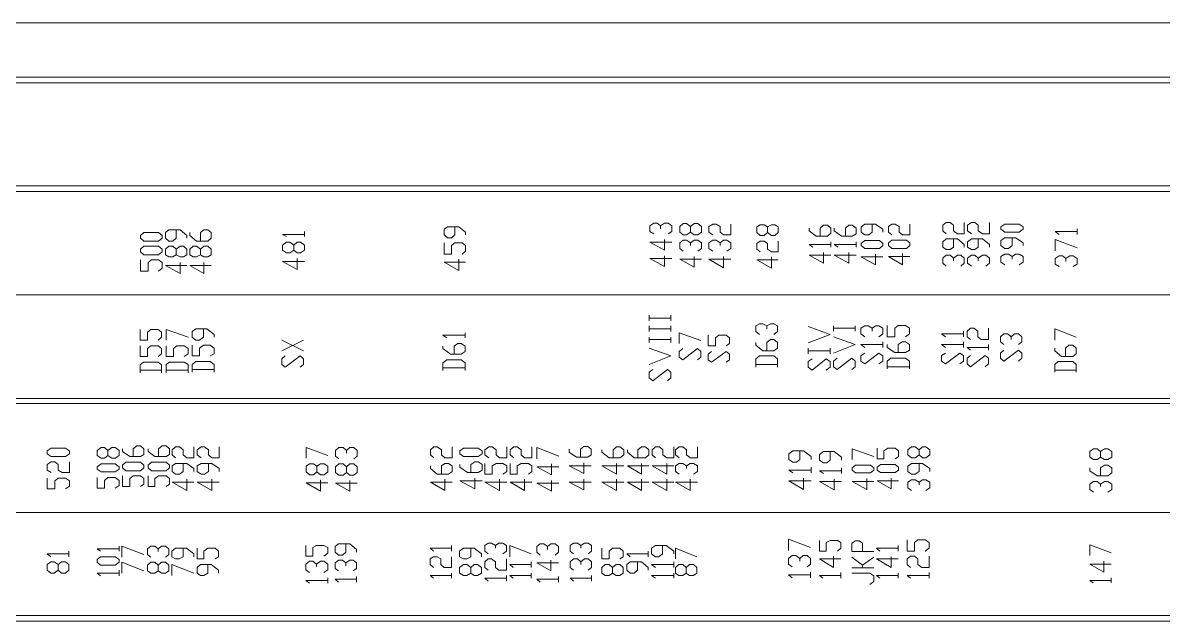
# Model space of a CAD drawing. Header units: millimetres. Extents: x 18 to 1853, y 466 to 763.
# Drawn here: x 582.1 to 687, y 708.2 to 763.2 of the extents above; entities that cross this region are included whole.
import ezdxf

# ---------------------------------------------------------------- set-up
doc = ezdxf.new("R2010")
doc.units = ezdxf.units.MM
doc.header["$MEASUREMENT"] = 0
doc.layers.add('1', color=7, linetype='Continuous')

msp = doc.modelspace()

# ---------------------------------------------------------------- linework, layer by layer
at = {"color": 255, "linetype": 'Continuous', "lineweight": 0}
msp.add_line((1852.6, 763.16), (18.35, 763.16), dxfattribs=at)
for points in [[(640.14, 743.77), (639.78, 743.98), (639.78, 744.5), (640.14, 744.76), (640.45, 744.76), (640.76, 744.5), (640.76, 744.24)], [(640.76, 744.5), (641.13, 744.76), (641.44, 744.76), (641.8, 744.5), (641.8, 743.98), (641.44, 743.77)], [(644.51, 743.93), (644.19, 743.67), (643.83, 743.67), (643.52, 743.93), (643.52, 744.45), (643.15, 744.71), (642.84, 744.71), (642.53, 744.45), (642.53, 743.93), (642.84, 743.67), (643.15, 743.67), (643.52, 743.93)], [(643.52, 744.45), (643.83, 744.71), (644.19, 744.71), (644.51, 744.45), (644.51, 743.93)], [(645.55, 743.67), (645.18, 743.93), (645.18, 744.45), (645.55, 744.66), (645.86, 744.66), (646.22, 744.45), (646.22, 743.93), (646.53, 743.67), (647.21, 743.67), (647.21, 744.66)], [(651.57, 743.88), (651.26, 743.62), (650.95, 743.62), (650.59, 743.88), (650.59, 744.4), (650.27, 744.6), (649.91, 744.6), (649.6, 744.4), (649.6, 743.88), (649.91, 743.62), (650.27, 743.62), (650.59, 743.88)], [(650.59, 744.4), (650.95, 744.6), (651.26, 744.6), (651.57, 744.4), (651.57, 743.88)], [(655.42, 743.56), (655.42, 744.29), (655.73, 744.55), (656.1, 744.55), (656.41, 744.29), (656.41, 743.82), (656.1, 743.56), (655.06, 743.56), (654.43, 744.03), (654.43, 744.29)], [(657.76, 743.56), (657.76, 744.29), (658.07, 744.55), (658.38, 744.55), (658.75, 744.29), (658.75, 743.77), (658.38, 743.56), (657.39, 743.56), (656.72, 744.03), (656.72, 744.29)], [(661.19, 743.93), (661.19, 744.19), (660.51, 744.66), (659.53, 744.66), (659.21, 744.4), (659.21, 743.93), (659.53, 743.67), (659.89, 743.67), (660.2, 743.93), (660.2, 744.66)], [(662.02, 743.67), (661.71, 743.93), (661.71, 744.45), (662.02, 744.66), (662.33, 744.66), (662.7, 744.45), (662.7, 743.93), (663.01, 743.67), (663.68, 743.67), (663.68, 744.66)], [(667.01, 743.77), (666.7, 744.03), (666.7, 744.55), (667.01, 744.81), (667.37, 744.81), (667.69, 744.55), (667.69, 744.03), (668.05, 743.77), (668.67, 743.77), (668.67, 744.81)], [(669.35, 743.77), (668.98, 744.03), (668.98, 744.55), (669.35, 744.81), (669.66, 744.81), (669.97, 744.55), (669.97, 744.03), (670.34, 743.77), (671.01, 743.77), (671.01, 744.81)], [(674.08, 744.19), (673.71, 743.93), (672.41, 743.93), (672.05, 744.19), (672.05, 744.4), (672.41, 744.66), (673.71, 744.66), (674.08, 744.4), (674.08, 744.19)], [(594.92, 743.36), (594.61, 743.1), (593.26, 743.1), (592.95, 743.36), (592.95, 743.62), (593.26, 743.88), (594.61, 743.88), (594.92, 743.62), (594.92, 743.36)], [(597.21, 743.36), (597.21, 743.62), (596.59, 744.14), (595.55, 744.14), (595.24, 743.88), (595.24, 743.36), (595.55, 743.1), (595.91, 743.1), (596.22, 743.36), (596.22, 744.14)], [(598.46, 743.1), (598.46, 743.88), (598.77, 744.14), (599.13, 744.14), (599.45, 743.88), (599.45, 743.36), (599.13, 743.1), (598.09, 743.1), (597.47, 743.62), (597.47, 743.88)], [(606.36, 743.51), (605.99, 743.72), (608.02, 743.72)], [(608.02, 743.51), (608.02, 743.98)], [(622.83, 743.67), (622.83, 743.93), (622.21, 744.4), (621.17, 744.4), (620.86, 744.19), (620.86, 743.67), (621.17, 743.41), (621.53, 743.41), (621.85, 743.67), (621.85, 744.4)], [(674.08, 742.68), (674.08, 742.94), (673.4, 743.41), (672.41, 743.41), (672.05, 743.15), (672.05, 742.68), (672.41, 742.42), (672.73, 742.42), (673.09, 742.68), (673.09, 743.41)], [(677.4, 743.72), (677.04, 743.98), (679.07, 743.98)], [(679.07, 743.72), (679.07, 744.24)], [(594.92, 742.11), (594.61, 741.85), (593.26, 741.85), (592.95, 742.11), (592.95, 742.37), (593.26, 742.63), (594.61, 742.63), (594.92, 742.37), (594.92, 742.11)], [(597.21, 741.85), (596.9, 741.64), (596.59, 741.64), (596.22, 741.85), (596.22, 742.37), (595.91, 742.63), (595.55, 742.63), (595.24, 742.37), (595.24, 741.85), (595.55, 741.64), (595.91, 741.64), (596.22, 741.85)], [(596.22, 742.37), (596.59, 742.63), (596.9, 742.63), (597.21, 742.37), (597.21, 741.85)], [(599.45, 741.85), (599.13, 741.64), (598.77, 741.64), (598.46, 741.85), (598.46, 742.37), (598.09, 742.63), (597.78, 742.63), (597.47, 742.37), (597.47, 741.85), (597.78, 741.64), (598.09, 741.64), (598.46, 741.85)], [(598.46, 742.37), (598.77, 742.63), (599.13, 742.63), (599.45, 742.37), (599.45, 741.85)], [(608.02, 742.27), (607.66, 742.01), (607.35, 742.01), (607.03, 742.27), (607.03, 742.73), (606.67, 742.99), (606.36, 742.99), (605.99, 742.73), (605.99, 742.27), (606.36, 742.01), (606.67, 742.01), (607.03, 742.27)], [(607.03, 742.73), (607.35, 742.99), (607.66, 742.99), (608.02, 742.73), (608.02, 742.27)], [(622.52, 741.9), (622.83, 742.16), (622.83, 742.68), (622.52, 742.94), (621.85, 742.94), (621.53, 742.68), (621.53, 741.9), (620.86, 741.9), (620.86, 742.94)], [(641.13, 743.25), (641.13, 742.27), (639.78, 742.99), (641.8, 742.99)], [(642.84, 742.16), (642.53, 742.42), (642.53, 742.94), (642.84, 743.2), (643.15, 743.2), (643.52, 742.94), (643.52, 742.68)], [(643.52, 742.94), (643.83, 743.2), (644.19, 743.2), (644.51, 742.94), (644.51, 742.42), (644.19, 742.16)], [(645.55, 742.16), (645.18, 742.42), (645.18, 742.94), (645.55, 743.2), (645.86, 743.2), (646.22, 742.94), (646.22, 742.68)], [(646.22, 742.94), (646.53, 743.2), (646.84, 743.2), (647.21, 742.94), (647.21, 742.42), (646.84, 742.16)], [(649.91, 742.11), (649.6, 742.37), (649.6, 742.89), (649.91, 743.1), (650.27, 743.1), (650.59, 742.89), (650.59, 742.37), (650.95, 742.11), (651.57, 742.11), (651.57, 743.1)], [(654.74, 742.53), (654.43, 742.79), (656.41, 742.79)], [(656.41, 742.53), (656.41, 743.04)], [(657.08, 742.53), (656.72, 742.79), (658.75, 742.79)], [(658.75, 742.53), (658.75, 743.04)], [(661.19, 742.68), (660.88, 742.42), (659.53, 742.42), (659.21, 742.68), (659.21, 742.89), (659.53, 743.15), (660.88, 743.15), (661.19, 742.89), (661.19, 742.68)], [(663.68, 742.68), (663.37, 742.42), (662.02, 742.42), (661.71, 742.68), (661.71, 742.94), (662.02, 743.2), (663.37, 743.2), (663.68, 742.94), (663.68, 742.68)], [(668.67, 742.53), (668.67, 742.79), (668.05, 743.3), (667.01, 743.3), (666.7, 743.04), (666.7, 742.53), (667.01, 742.32), (667.37, 742.32), (667.69, 742.53), (667.69, 743.3)], [(671.01, 742.53), (671.01, 742.79), (670.34, 743.3), (669.35, 743.3), (668.98, 743.04), (668.98, 742.53), (669.35, 742.32), (669.66, 742.32), (669.97, 742.53), (669.97, 743.3)], [(677.04, 742.21), (677.04, 743.25), (679.07, 742.47)], [(594.61, 740.34), (594.92, 740.6), (594.92, 741.12), (594.61, 741.38), (593.94, 741.38), (593.63, 741.12), (593.63, 740.34), (592.95, 740.34), (592.95, 741.38)], [(607.35, 741.49), (607.35, 740.5), (605.99, 741.23), (608.02, 741.23)], [(622.21, 741.43), (622.21, 740.39), (620.86, 741.17), (622.83, 741.17)], [(641.13, 741.75), (641.13, 740.76), (639.78, 741.49), (641.8, 741.49)], [(643.83, 741.69), (643.83, 740.71), (642.53, 741.43), (644.51, 741.43)], [(646.53, 741.69), (646.53, 740.65), (645.18, 741.43), (647.21, 741.43)], [(650.95, 741.64), (650.95, 740.6), (649.6, 741.38), (651.57, 741.38)], [(655.73, 742.06), (655.73, 741.07), (654.43, 741.8), (656.41, 741.8)], [(658.07, 742.06), (658.07, 741.07), (656.72, 741.8), (658.75, 741.8)], [(660.51, 741.9), (660.51, 740.91), (659.21, 741.64), (661.19, 741.64)], [(663.01, 741.95), (663.01, 740.91), (661.71, 741.69), (663.68, 741.69)], [(667.01, 740.81), (666.7, 741.07), (666.7, 741.54), (667.01, 741.8), (667.37, 741.8), (667.69, 741.54), (667.69, 741.28)], [(667.69, 741.54), (668.05, 741.8), (668.36, 741.8), (668.67, 741.54), (668.67, 741.07), (668.36, 740.81)], [(669.35, 740.81), (668.98, 741.07), (668.98, 741.54), (669.35, 741.8), (669.66, 741.8), (669.97, 741.54), (669.97, 741.28)], [(669.97, 741.54), (670.34, 741.8), (670.65, 741.8), (671.01, 741.54), (671.01, 741.07), (670.65, 740.81)], [(672.41, 740.91), (672.05, 741.17), (672.05, 741.69), (672.41, 741.9), (672.73, 741.9), (673.09, 741.69), (673.09, 741.43)], [(673.09, 741.69), (673.4, 741.9), (673.71, 741.9), (674.08, 741.69), (674.08, 741.17), (673.71, 740.91)], [(677.4, 740.76), (677.04, 740.97), (677.04, 741.49), (677.4, 741.75), (677.72, 741.75), (678.03, 741.49), (678.03, 741.23)], [(678.03, 741.49), (678.39, 741.75), (678.7, 741.75), (679.07, 741.49), (679.07, 740.97), (678.7, 740.76)], [(596.59, 741.12), (596.59, 740.13), (595.24, 740.86), (597.21, 740.86)], [(598.77, 741.12), (598.77, 740.13), (597.47, 740.86), (599.45, 740.86)], [(65.33, 738.16), (1837.58, 738.16), (65.33, 738.16)], [(639.72, 735.77), (639.72, 736.29)], [(641.7, 735.77), (641.7, 736.29)], [(594.56, 734), (594.87, 734.26), (594.87, 734.73), (594.56, 734.99), (593.89, 734.99), (593.57, 734.73), (593.57, 734), (592.9, 734), (592.9, 734.99)], [(595.29, 734), (595.29, 734.99), (597.32, 734.26)], [(599.71, 734.26), (599.71, 734.52), (599.03, 735.04), (598.04, 735.04), (597.68, 734.78), (597.68, 734.26), (598.04, 734), (598.35, 734), (598.72, 734.26), (598.72, 735.04)], [(639.72, 736.03), (641.7, 736.03)], [(639.72, 734.78), (639.72, 735.3)], [(639.72, 735.04), (641.7, 735.04)], [(641.7, 734.78), (641.7, 735.3)], [(649.86, 734.52), (649.5, 734.78), (649.5, 735.3), (649.86, 735.51), (650.17, 735.51), (650.53, 735.3), (650.53, 735.04)], [(650.53, 735.3), (650.85, 735.51), (651.16, 735.51), (651.52, 735.3), (651.52, 734.78), (651.16, 734.52)], [(654.33, 733.74), (656.36, 734.52), (654.33, 735.25)], [(656.67, 734.83), (656.67, 735.3)], [(656.67, 735.09), (658.64, 735.09)], [(658.64, 734.83), (658.64, 735.3)], [(659.53, 734.31), (659.16, 734.57), (659.16, 735.09), (659.53, 735.3), (659.84, 735.3), (660.2, 735.09), (660.2, 734.83)], [(660.2, 735.09), (660.51, 735.3), (660.83, 735.3), (661.19, 735.09), (661.19, 734.57), (660.83, 734.31)], [(663.27, 734.31), (663.63, 734.57), (663.63, 735.09), (663.27, 735.35), (662.59, 735.35), (662.28, 735.09), (662.28, 734.31), (661.6, 734.31), (661.6, 735.35)], [(669.24, 734.05), (668.93, 734.31), (668.93, 734.83), (669.24, 735.09), (669.56, 735.09), (669.92, 734.83), (669.92, 734.31), (670.23, 734.05), (670.91, 734.05), (670.91, 735.09)], [(676.99, 734), (676.99, 735.04), (678.96, 734.26)], [(607.92, 733.01), (605.94, 734)], [(605.94, 733.01), (607.92, 734)], [(621.12, 734.21), (620.75, 734.47), (622.78, 734.47)], [(622.78, 734.21), (622.78, 734.68)], [(639.72, 733.79), (639.72, 734.26)], [(639.72, 734.05), (641.7, 734.05)], [(641.7, 733.79), (641.7, 734.26)], [(642.48, 733.69), (642.48, 734.68), (644.45, 733.95)], [(646.79, 733.48), (647.1, 733.69), (647.1, 734.21), (646.79, 734.47), (646.12, 734.47), (645.81, 734.21), (645.81, 733.48), (645.13, 733.48), (645.13, 734.47)], [(650.53, 733.01), (650.53, 733.79), (650.85, 734.05), (651.16, 734.05), (651.52, 733.79), (651.52, 733.27), (651.16, 733.01), (650.17, 733.01), (649.5, 733.53), (649.5, 733.79)], [(656.67, 732.81), (658.64, 733.59), (656.67, 734.31)], [(666.96, 734.31), (666.59, 734.57), (668.62, 734.57)], [(668.62, 734.31), (668.62, 734.83)], [(672.31, 733.59), (672, 733.85), (672, 734.31), (672.31, 734.57), (672.67, 734.57), (672.99, 734.31), (672.99, 734.05)], [(672.99, 734.31), (673.3, 734.57), (673.66, 734.57), (673.97, 734.31), (673.97, 733.85), (673.66, 733.59)], [(594.56, 732.49), (594.87, 732.75), (594.87, 733.22), (594.56, 733.48), (593.89, 733.48), (593.57, 733.22), (593.57, 732.49), (592.9, 732.49), (592.9, 733.48)], [(596.95, 732.49), (597.32, 732.75), (597.32, 733.22), (596.95, 733.48), (596.28, 733.48), (595.96, 733.22), (595.96, 732.49), (595.29, 732.49), (595.29, 733.48)], [(599.34, 732.55), (599.71, 732.75), (599.71, 733.27), (599.34, 733.53), (598.72, 733.53), (598.35, 733.27), (598.35, 732.55), (597.68, 732.55), (597.68, 733.53)], [(621.79, 732.7), (621.79, 733.43), (622.11, 733.69), (622.42, 733.69), (622.78, 733.43), (622.78, 732.96), (622.42, 732.7), (621.43, 732.7), (620.75, 733.22), (620.75, 733.43)], [(639.72, 731.77), (641.7, 732.55), (639.72, 733.27)], [(644.14, 732.18), (644.45, 732.44), (644.45, 732.96), (644.14, 733.22), (642.79, 732.18), (642.48, 732.44), (642.48, 732.96), (642.79, 733.22)], [(646.79, 731.97), (647.1, 732.18), (647.1, 732.7), (646.79, 732.96), (645.44, 731.97), (645.13, 732.18), (645.13, 732.7), (645.44, 732.96)], [(654.33, 732.75), (654.33, 733.27)], [(654.33, 733.01), (656.36, 733.01)], [(656.36, 732.75), (656.36, 733.27)], [(659.53, 733.33), (659.16, 733.59), (661.19, 733.59)], [(661.19, 733.33), (661.19, 733.85)], [(662.59, 732.86), (662.59, 733.59), (662.96, 733.85), (663.27, 733.85), (663.63, 733.59), (663.63, 733.07), (663.27, 732.86), (662.28, 732.86), (661.6, 733.33), (661.6, 733.59)], [(666.96, 733.33), (666.59, 733.59), (668.62, 733.59)], [(668.62, 733.33), (668.62, 733.85)], [(669.24, 733.07), (668.93, 733.33), (670.91, 733.33)], [(670.91, 733.07), (670.91, 733.59)], [(673.66, 732.08), (673.97, 732.34), (673.97, 732.81), (673.66, 733.07), (672.31, 732.08), (672, 732.34), (672, 732.81), (672.31, 733.07)], [(677.98, 732.49), (677.98, 733.27), (678.29, 733.53), (678.65, 733.53), (678.96, 733.27), (678.96, 732.75), (678.65, 732.49), (677.61, 732.49), (676.99, 733.01), (676.99, 733.27)], [(594.87, 730.99), (594.87, 731.72), (594.56, 731.97), (593.21, 731.97), (592.9, 731.72), (592.9, 730.99)], [(597.32, 730.99), (597.32, 731.77), (596.95, 731.97), (595.6, 731.97), (595.29, 731.77), (595.29, 730.99)], [(599.71, 731.04), (599.71, 731.77), (599.34, 732.03), (598.04, 732.03), (597.68, 731.77), (597.68, 731.04)], [(607.61, 731.51), (607.92, 731.77), (607.92, 732.29), (607.61, 732.55), (606.25, 731.51), (605.94, 731.77), (605.94, 732.29), (606.25, 732.55)], [(622.78, 731.2), (622.78, 731.92), (622.42, 732.18), (621.12, 732.18), (620.75, 731.92), (620.75, 731.2)], [(651.52, 731.51), (651.52, 732.29), (651.16, 732.55), (649.86, 732.55), (649.5, 732.29), (649.5, 731.51)], [(655.99, 731.25), (656.36, 731.51), (656.36, 732.03), (655.99, 732.29), (654.69, 731.25), (654.33, 731.51), (654.33, 732.03), (654.69, 732.29)], [(658.33, 731.3), (658.64, 731.56), (658.64, 732.08), (658.33, 732.34), (656.98, 731.3), (656.67, 731.56), (656.67, 732.08), (656.98, 732.34)], [(660.83, 731.82), (661.19, 732.08), (661.19, 732.55), (660.83, 732.81), (659.53, 731.82), (659.16, 732.08), (659.16, 732.55), (659.53, 732.81)], [(663.63, 731.35), (663.63, 732.08), (663.27, 732.34), (661.92, 732.34), (661.6, 732.08), (661.6, 731.35)], [(668.26, 731.82), (668.62, 732.08), (668.62, 732.6), (668.26, 732.81), (666.96, 731.82), (666.59, 732.08), (666.59, 732.6), (666.96, 732.81)], [(670.6, 731.56), (670.91, 731.82), (670.91, 732.34), (670.6, 732.6), (669.24, 731.56), (668.93, 731.82), (668.93, 732.34), (669.24, 732.6)], [(678.96, 731.04), (678.96, 731.77), (678.65, 732.03), (677.3, 732.03), (676.99, 731.77), (676.99, 731.04)], [(592.9, 731.25), (594.87, 731.25)], [(595.29, 731.25), (597.32, 731.25)], [(597.68, 731.3), (599.71, 731.3)], [(620.75, 731.46), (622.78, 731.46)], [(641.39, 730.26), (641.7, 730.52), (641.7, 731.04), (641.39, 731.3), (640.04, 730.26), (639.72, 730.52), (639.72, 731.04), (640.04, 731.3)], [(649.5, 731.77), (651.52, 731.77)], [(661.6, 731.56), (663.63, 731.56)], [(676.99, 731.25), (678.96, 731.25)], [(586.4, 723.56), (586.04, 723.3), (584.74, 723.3), (584.37, 723.56), (584.37, 723.82), (584.74, 724.08), (586.04, 724.08), (586.4, 723.82), (586.4, 723.56)], [(590.97, 723.4), (590.61, 723.14), (590.3, 723.14), (589.94, 723.4), (589.94, 723.87), (589.62, 724.13), (589.31, 724.13), (588.95, 723.87), (588.95, 723.4), (589.31, 723.14), (589.62, 723.14), (589.94, 723.4)], [(589.94, 723.87), (590.3, 724.13), (590.61, 724.13), (590.97, 723.87), (590.97, 723.4)], [(592.27, 723.3), (592.27, 724.02), (592.59, 724.28), (592.95, 724.28), (593.26, 724.02), (593.26, 723.5), (592.95, 723.3), (591.96, 723.3), (591.29, 723.76), (591.29, 724.02)], [(594.61, 723.3), (594.61, 724.02), (594.92, 724.28), (595.29, 724.28), (595.6, 724.02), (595.6, 723.5), (595.29, 723.3), (594.25, 723.3), (593.63, 723.76), (593.63, 724.02)], [(596.17, 723.19), (595.86, 723.45), (595.86, 723.92), (596.17, 724.18), (596.54, 724.18), (596.85, 723.92), (596.85, 723.45), (597.21, 723.19), (597.83, 723.19), (597.83, 724.18)], [(598.51, 723.19), (598.15, 723.45), (598.15, 723.92), (598.51, 724.18), (598.82, 724.18), (599.19, 723.92), (599.19, 723.45), (599.5, 723.19), (600.17, 723.19), (600.17, 724.18)], [(608.18, 723.14), (608.18, 724.13), (610.15, 723.4)], [(611.19, 723.09), (610.88, 723.35), (610.88, 723.87), (611.19, 724.13), (611.56, 724.13), (611.87, 723.87), (611.87, 723.61)], [(611.87, 723.87), (612.18, 724.13), (612.54, 724.13), (612.85, 723.87), (612.85, 723.35), (612.54, 723.09)], [(619.92, 723.19), (619.61, 723.45), (619.61, 723.92), (619.92, 724.18), (620.23, 724.18), (620.6, 723.92), (620.6, 723.45), (620.91, 723.19), (621.59, 723.19), (621.59, 724.18)], [(624.34, 723.56), (623.98, 723.3), (622.63, 723.3), (622.31, 723.56), (622.31, 723.82), (622.63, 724.08), (623.98, 724.08), (624.34, 723.82), (624.34, 723.56)], [(624.96, 723.19), (624.6, 723.45), (624.6, 723.92), (624.96, 724.18), (625.28, 724.18), (625.64, 723.92), (625.64, 723.45), (625.95, 723.19), (626.63, 723.19), (626.63, 724.18)], [(627.25, 723.19), (626.94, 723.45), (626.94, 723.92), (627.25, 724.18), (627.56, 724.18), (627.93, 723.92), (627.93, 723.45), (628.24, 723.19), (628.91, 723.19), (628.91, 724.18)], [(629.38, 723.09), (629.38, 724.13), (631.41, 723.35)], [(633.38, 723.24), (633.38, 723.97), (633.7, 724.23), (634.06, 724.23), (634.37, 723.97), (634.37, 723.45), (634.06, 723.24), (633.02, 723.24), (632.34, 723.71), (632.34, 723.97)], [(636.4, 723.19), (636.4, 723.92), (636.71, 724.18), (637.02, 724.18), (637.39, 723.92), (637.39, 723.45), (637.02, 723.19), (636.03, 723.19), (635.36, 723.71), (635.36, 723.92)], [(638.68, 723.19), (638.68, 723.92), (639, 724.18), (639.36, 724.18), (639.67, 723.92), (639.67, 723.45), (639.36, 723.19), (638.32, 723.19), (637.7, 723.71), (637.7, 723.92)], [(640.3, 723.19), (639.98, 723.45), (639.98, 723.92), (640.3, 724.18), (640.66, 724.18), (640.97, 723.92), (640.97, 723.45), (641.34, 723.19), (641.96, 723.19), (641.96, 724.18)], [(642.48, 723.19), (642.12, 723.45), (642.12, 723.92), (642.48, 724.18), (642.79, 724.18), (643.15, 723.92), (643.15, 723.45), (643.47, 723.19), (644.14, 723.19), (644.14, 724.18)], [(654.59, 723.04), (654.59, 723.3), (653.91, 723.82), (652.93, 723.82), (652.56, 723.56), (652.56, 723.04), (652.93, 722.78), (653.24, 722.78), (653.55, 723.04), (653.55, 723.82)], [(657.39, 722.98), (657.39, 723.24), (656.72, 723.76), (655.73, 723.76), (655.37, 723.5), (655.37, 722.98), (655.73, 722.72), (656.04, 722.72), (656.36, 722.98), (656.36, 723.76)], [(658.38, 723.04), (658.38, 724.02), (660.36, 723.3)], [(662.33, 723.09), (662.64, 723.3), (662.64, 723.82), (662.33, 724.08), (661.66, 724.08), (661.29, 723.82), (661.29, 723.09), (660.67, 723.09), (660.67, 724.08)], [(665.5, 723.45), (665.14, 723.19), (664.83, 723.19), (664.52, 723.45), (664.52, 723.92), (664.15, 724.18), (663.84, 724.18), (663.48, 723.92), (663.48, 723.45), (663.84, 723.19), (664.15, 723.19), (664.52, 723.45)], [(664.52, 723.92), (664.83, 724.18), (665.14, 724.18), (665.5, 723.92), (665.5, 723.45)], [(682.24, 723.24), (681.87, 723.04), (681.56, 723.04), (681.2, 723.24), (681.2, 723.76), (680.89, 724.02), (680.57, 724.02), (680.21, 723.76), (680.21, 723.24), (680.57, 723.04), (680.89, 723.04), (681.2, 723.24)], [(681.2, 723.76), (681.56, 724.02), (681.87, 724.02), (682.24, 723.76), (682.24, 723.24)], [(584.74, 721.84), (584.37, 722.05), (584.37, 722.57), (584.74, 722.83), (585.05, 722.83), (585.36, 722.57), (585.36, 722.05), (585.73, 721.84), (586.4, 721.84), (586.4, 722.83)], [(590.97, 722.15), (590.61, 721.89), (589.31, 721.89), (588.95, 722.15), (588.95, 722.36), (589.31, 722.62), (590.61, 722.62), (590.97, 722.36), (590.97, 722.15)], [(593.26, 722.26), (592.95, 722), (591.6, 722), (591.29, 722.26), (591.29, 722.52), (591.6, 722.78), (592.95, 722.78), (593.26, 722.52), (593.26, 722.26)], [(595.6, 722.26), (595.29, 722), (593.94, 722), (593.63, 722.26), (593.63, 722.52), (593.94, 722.78), (595.29, 722.78), (595.6, 722.52), (595.6, 722.26)], [(597.83, 721.94), (597.83, 722.2), (597.21, 722.67), (596.17, 722.67), (595.86, 722.46), (595.86, 721.94), (596.17, 721.68), (596.54, 721.68), (596.85, 721.94), (596.85, 722.67)], [(600.17, 721.94), (600.17, 722.2), (599.5, 722.67), (598.51, 722.67), (598.15, 722.46), (598.15, 721.94), (598.51, 721.68), (598.82, 721.68), (599.19, 721.94), (599.19, 722.67)], [(610.15, 721.89), (609.84, 721.63), (609.48, 721.63), (609.16, 721.89), (609.16, 722.41), (608.85, 722.62), (608.49, 722.62), (608.18, 722.41), (608.18, 721.89), (608.49, 721.63), (608.85, 721.63), (609.16, 721.89)], [(609.16, 722.41), (609.48, 722.62), (609.84, 722.62), (610.15, 722.41), (610.15, 721.89)], [(612.85, 721.84), (612.54, 721.58), (612.18, 721.58), (611.87, 721.84), (611.87, 722.36), (611.56, 722.62), (611.19, 722.62), (610.88, 722.36), (610.88, 721.84), (611.19, 721.58), (611.56, 721.58), (611.87, 721.84)], [(611.87, 722.36), (612.18, 722.62), (612.54, 722.62), (612.85, 722.36), (612.85, 721.84)], [(620.6, 721.68), (620.6, 722.46), (620.91, 722.67), (621.27, 722.67), (621.59, 722.46), (621.59, 721.94), (621.27, 721.68), (620.23, 721.68), (619.61, 722.2), (619.61, 722.46)], [(623.3, 721.84), (623.3, 722.57), (623.67, 722.83), (623.98, 722.83), (624.34, 722.57), (624.34, 722.05), (623.98, 721.84), (622.99, 721.84), (622.31, 722.31), (622.31, 722.57)], [(626.26, 721.68), (626.63, 721.94), (626.63, 722.46), (626.26, 722.67), (625.64, 722.67), (625.28, 722.46), (625.28, 721.68), (624.6, 721.68), (624.6, 722.67)], [(628.6, 721.68), (628.91, 721.94), (628.91, 722.46), (628.6, 722.67), (627.93, 722.67), (627.56, 722.46), (627.56, 721.68), (626.94, 721.68), (626.94, 722.67)], [(630.73, 722.62), (630.73, 721.63), (629.38, 722.36), (631.41, 722.36)], [(633.7, 722.72), (633.7, 721.74), (632.34, 722.46), (634.37, 722.46)], [(636.71, 722.67), (636.71, 721.68), (635.36, 722.46), (637.39, 722.46)], [(639, 722.67), (639, 721.68), (637.7, 722.46), (639.67, 722.46)], [(641.34, 722.67), (641.34, 721.68), (639.98, 722.46), (641.96, 722.46)], [(642.48, 721.68), (642.12, 721.94), (642.12, 722.46), (642.48, 722.67), (642.79, 722.67), (643.15, 722.46), (643.15, 722.2)], [(643.15, 722.46), (643.47, 722.67), (643.78, 722.67), (644.14, 722.46), (644.14, 721.94), (643.78, 721.68)], [(660.36, 722.05), (660.05, 721.79), (658.69, 721.79), (658.38, 722.05), (658.38, 722.26), (658.69, 722.52), (660.05, 722.52), (660.36, 722.26), (660.36, 722.05)], [(662.64, 722.05), (662.33, 721.84), (660.98, 721.84), (660.67, 722.05), (660.67, 722.31), (660.98, 722.57), (662.33, 722.57), (662.64, 722.31), (662.64, 722.05)], [(665.5, 721.94), (665.5, 722.2), (664.83, 722.67), (663.84, 722.67), (663.48, 722.41), (663.48, 721.94), (663.84, 721.68), (664.15, 721.68), (664.52, 721.94), (664.52, 722.67)], [(681.2, 721.53), (681.2, 722.26), (681.56, 722.52), (681.87, 722.52), (682.24, 722.26), (682.24, 721.79), (681.87, 721.53), (680.89, 721.53), (680.21, 722), (680.21, 722.26)], [(590.61, 720.39), (590.97, 720.64), (590.97, 721.11), (590.61, 721.37), (589.94, 721.37), (589.62, 721.11), (589.62, 720.39), (588.95, 720.39), (588.95, 721.37)], [(592.95, 720.54), (593.26, 720.75), (593.26, 721.27), (592.95, 721.53), (592.27, 721.53), (591.96, 721.27), (591.96, 720.54), (591.29, 720.54), (591.29, 721.53)], [(595.29, 720.54), (595.6, 720.75), (595.6, 721.27), (595.29, 721.53), (594.61, 721.53), (594.25, 721.27), (594.25, 720.54), (593.63, 720.54), (593.63, 721.53)], [(652.93, 721.79), (652.56, 722.05), (654.59, 722.05)], [(654.59, 721.79), (654.59, 722.31)], [(655.73, 721.74), (655.37, 722), (657.39, 722)], [(657.39, 721.74), (657.39, 722.26)], [(586.04, 720.33), (586.4, 720.59), (586.4, 721.06), (586.04, 721.32), (585.36, 721.32), (585.05, 721.06), (585.05, 720.33), (584.37, 720.33), (584.37, 721.32)], [(597.21, 721.22), (597.21, 720.18), (595.86, 720.96), (597.83, 720.96)], [(599.5, 721.22), (599.5, 720.18), (598.15, 720.96), (600.17, 720.96)], [(609.48, 721.16), (609.48, 720.13), (608.18, 720.9), (610.15, 720.9)], [(612.18, 721.11), (612.18, 720.13), (610.88, 720.85), (612.85, 720.85)], [(620.91, 721.22), (620.91, 720.18), (619.61, 720.96), (621.59, 720.96)], [(623.67, 721.32), (623.67, 720.33), (622.31, 721.06), (624.34, 721.06)], [(625.95, 721.22), (625.95, 720.18), (624.6, 720.96), (626.63, 720.96)], [(628.24, 721.22), (628.24, 720.18), (626.94, 720.96), (628.91, 720.96)], [(630.73, 721.11), (630.73, 720.13), (629.38, 720.85), (631.41, 720.85)], [(633.7, 721.22), (633.7, 720.23), (632.34, 720.96), (634.37, 720.96)], [(636.71, 721.22), (636.71, 720.18), (635.36, 720.96), (637.39, 720.96)], [(639, 721.22), (639, 720.18), (637.7, 720.96), (639.67, 720.96)], [(641.34, 721.22), (641.34, 720.18), (639.98, 720.96), (641.96, 720.96)], [(643.47, 721.22), (643.47, 720.18), (642.12, 720.96), (644.14, 720.96)], [(653.91, 721.32), (653.91, 720.28), (652.56, 721.06), (654.59, 721.06)], [(656.72, 721.22), (656.72, 720.23), (655.37, 721.01), (657.39, 721.01)], [(659.73, 721.27), (659.73, 720.28), (658.38, 721.01), (660.36, 721.01)], [(661.97, 721.32), (661.97, 720.33), (660.67, 721.06), (662.64, 721.06)], [(663.84, 720.18), (663.48, 720.44), (663.48, 720.96), (663.84, 721.16), (664.15, 721.16), (664.52, 720.96), (664.52, 720.7)], [(664.52, 720.96), (664.83, 721.16), (665.14, 721.16), (665.5, 720.96), (665.5, 720.44), (665.14, 720.18)], [(680.57, 720.02), (680.21, 720.28), (680.21, 720.75), (680.57, 721.01), (680.89, 721.01), (681.2, 720.75), (681.2, 720.54)], [(681.2, 720.75), (681.56, 721.01), (681.87, 721.01), (682.24, 720.75), (682.24, 720.28), (681.87, 720.02)], [(65.33, 718.15), (1837.58, 718.15), (65.33, 718.15)], [(590.97, 714.62), (590.97, 715.08)], [(591.23, 714.04), (591.23, 715.08), (593.26, 714.3)], [(593.89, 714.04), (593.57, 714.3), (593.57, 714.82), (593.89, 715.08), (594.25, 715.08), (594.56, 714.82), (594.56, 714.56)], [(594.56, 714.82), (594.87, 715.08), (595.24, 715.08), (595.55, 714.82), (595.55, 714.3), (595.24, 714.04)], [(609.79, 714.15), (610.15, 714.41), (610.15, 714.93), (609.79, 715.14), (609.11, 715.14), (608.8, 714.93), (608.8, 714.15), (608.13, 714.15), (608.13, 715.14)], [(612.8, 714.51), (612.8, 714.77), (612.18, 715.29), (611.14, 715.29), (610.83, 715.03), (610.83, 714.51), (611.14, 714.25), (611.5, 714.25), (611.82, 714.51), (611.82, 715.29)], [(621.53, 714.62), (621.53, 715.14)], [(624.91, 714.36), (624.6, 714.62), (624.6, 715.14), (624.91, 715.34), (625.22, 715.34), (625.59, 715.14), (625.59, 714.88)], [(625.59, 715.14), (625.9, 715.34), (626.26, 715.34), (626.58, 715.14), (626.58, 714.62), (626.26, 714.36)], [(626.89, 714.1), (626.89, 715.14), (628.86, 714.36)], [(629.69, 714.25), (629.38, 714.51), (629.38, 715.03), (629.69, 715.29), (630.01, 715.29), (630.37, 715.03), (630.37, 714.77)], [(630.37, 715.03), (630.68, 715.29), (631.05, 715.29), (631.36, 715.03), (631.36, 714.51), (631.05, 714.25)], [(632.76, 714.36), (632.45, 714.62), (632.45, 715.14), (632.76, 715.34), (633.12, 715.34), (633.44, 715.14), (633.44, 714.88)], [(633.44, 715.14), (633.75, 715.34), (634.11, 715.34), (634.42, 715.14), (634.42, 714.62), (634.11, 714.36)], [(641.96, 714.36), (641.96, 714.62), (641.28, 715.14), (640.3, 715.14), (639.93, 714.88), (639.93, 714.36), (640.3, 714.1), (640.61, 714.1), (640.92, 714.36), (640.92, 715.14)], [(652.51, 714.67), (652.51, 715.71), (654.54, 714.93)], [(657.03, 714.62), (657.34, 714.88), (657.34, 715.4), (657.03, 715.6), (656.36, 715.6), (655.99, 715.4), (655.99, 714.62), (655.37, 714.62), (655.37, 715.6)], [(660.36, 714.56), (658.33, 714.56), (658.33, 715.34), (658.69, 715.55), (659.01, 715.55), (659.32, 715.34), (659.32, 714.56)], [(662.59, 714.62), (662.59, 715.14)], [(665.09, 714.62), (665.45, 714.88), (665.45, 715.4), (665.09, 715.66), (664.41, 715.66), (664.1, 715.4), (664.1, 714.62), (663.42, 714.62), (663.42, 715.66)], [(680.21, 714.2), (680.21, 715.19), (682.19, 714.46)], [(584.69, 714.1), (584.37, 714.36), (586.35, 714.36)], [(586.35, 714.1), (586.35, 714.62)], [(589.26, 714.62), (588.95, 714.82), (590.97, 714.82)], [(590.97, 713.58), (590.61, 713.32), (589.26, 713.32), (588.95, 713.58), (588.95, 713.84), (589.26, 714.1), (590.61, 714.1), (590.97, 713.84), (590.97, 713.58)], [(597.83, 714.1), (597.83, 714.36), (597.16, 714.88), (596.17, 714.88), (595.81, 714.62), (595.81, 714.1), (596.17, 713.89), (596.48, 713.89), (596.85, 714.1), (596.85, 714.88)], [(599.81, 713.89), (600.12, 714.1), (600.12, 714.62), (599.81, 714.88), (599.13, 714.88), (598.77, 714.62), (598.77, 713.89), (598.15, 713.89), (598.15, 714.88)], [(619.87, 714.62), (619.56, 714.88), (621.53, 714.88)], [(619.87, 713.11), (619.56, 713.37), (619.56, 713.89), (619.87, 714.1), (620.23, 714.1), (620.55, 713.89), (620.55, 713.37), (620.86, 713.11), (621.53, 713.11), (621.53, 714.1)], [(624.29, 714.1), (624.29, 714.36), (623.61, 714.88), (622.63, 714.88), (622.26, 714.62), (622.26, 714.1), (622.63, 713.89), (622.94, 713.89), (623.3, 714.1), (623.3, 714.88)], [(637.02, 713.89), (637.33, 714.1), (637.33, 714.62), (637.02, 714.88), (636.35, 714.88), (636.03, 714.62), (636.03, 713.89), (635.36, 713.89), (635.36, 714.88)], [(637.96, 714.1), (637.65, 714.36), (639.62, 714.36)], [(639.62, 714.1), (639.62, 714.62)], [(642.12, 713.89), (642.12, 714.88), (644.09, 714.1)], [(652.87, 713.16), (652.51, 713.42), (652.51, 713.94), (652.87, 714.2), (653.19, 714.2), (653.55, 713.94), (653.55, 713.68)], [(653.55, 713.94), (653.86, 714.2), (654.22, 714.2), (654.54, 713.94), (654.54, 713.42), (654.22, 713.16)], [(656.67, 714.15), (656.67, 713.11), (655.37, 713.89), (657.34, 713.89)], [(658.33, 714.04), (659.32, 713.32), (659.32, 713.06)], [(659.32, 713.32), (660.36, 714.04)], [(660.93, 714.62), (660.62, 714.88), (662.59, 714.88)], [(661.97, 714.1), (661.97, 713.11), (660.62, 713.89), (662.59, 713.89)], [(663.74, 713.11), (663.42, 713.37), (663.42, 713.89), (663.74, 714.15), (664.1, 714.15), (664.41, 713.89), (664.41, 713.37), (664.77, 713.11), (665.45, 713.11), (665.45, 714.15)], [(586.35, 712.85), (586.04, 712.59), (585.67, 712.59), (585.36, 712.85), (585.36, 713.37), (585, 713.63), (584.69, 713.63), (584.37, 713.37), (584.37, 712.85), (584.69, 712.59), (585, 712.59), (585.36, 712.85)], [(585.36, 713.37), (585.67, 713.63), (586.04, 713.63), (586.35, 713.37), (586.35, 712.85)], [(591.23, 712.59), (591.23, 713.58), (593.26, 712.8)], [(595.55, 712.8), (595.24, 712.59), (594.87, 712.59), (594.56, 712.8), (594.56, 713.32), (594.25, 713.58), (593.89, 713.58), (593.57, 713.32), (593.57, 712.8), (593.89, 712.59), (594.25, 712.59), (594.56, 712.8)], [(594.56, 713.32), (594.87, 713.58), (595.24, 713.58), (595.55, 713.32), (595.55, 712.8)], [(595.81, 712.38), (595.81, 713.37), (597.83, 712.59)], [(600.12, 712.59), (600.12, 712.85), (599.45, 713.37), (598.46, 713.37), (598.15, 713.11), (598.15, 712.59), (598.46, 712.38), (598.77, 712.38), (599.13, 712.59), (599.13, 713.37)], [(608.49, 712.64), (608.13, 712.9), (608.13, 713.42), (608.49, 713.68), (608.8, 713.68), (609.11, 713.42), (609.11, 713.16)], [(609.11, 713.42), (609.48, 713.68), (609.79, 713.68), (610.15, 713.42), (610.15, 712.9), (609.79, 712.64)], [(611.14, 712.8), (610.83, 713.01), (610.83, 713.52), (611.14, 713.78), (611.5, 713.78), (611.82, 713.52), (611.82, 713.26)], [(611.82, 713.52), (612.18, 713.78), (612.49, 713.78), (612.8, 713.52), (612.8, 713.01), (612.49, 712.8)], [(624.29, 712.59), (623.92, 712.38), (623.61, 712.38), (623.3, 712.59), (623.3, 713.11), (622.94, 713.37), (622.63, 713.37), (622.26, 713.11), (622.26, 712.59), (622.63, 712.38), (622.94, 712.38), (623.3, 712.59)], [(623.3, 713.11), (623.61, 713.37), (623.92, 713.37), (624.29, 713.11), (624.29, 712.59)], [(624.91, 712.85), (624.6, 713.11), (624.6, 713.63), (624.91, 713.89), (625.22, 713.89), (625.59, 713.63), (625.59, 713.11), (625.9, 712.85), (626.58, 712.85), (626.58, 713.89)], [(627.2, 713.11), (626.89, 713.37), (628.86, 713.37)], [(628.86, 713.11), (628.86, 713.63)], [(630.68, 713.78), (630.68, 712.8), (629.38, 713.52), (631.36, 713.52)], [(632.76, 712.85), (632.45, 713.11), (632.45, 713.63), (632.76, 713.89), (633.12, 713.89), (633.44, 713.63), (633.44, 713.37)], [(633.44, 713.63), (633.75, 713.89), (634.11, 713.89), (634.42, 713.63), (634.42, 713.11), (634.11, 712.85)], [(637.33, 712.59), (637.02, 712.38), (636.66, 712.38), (636.35, 712.59), (636.35, 713.11), (636.03, 713.37), (635.67, 713.37), (635.36, 713.11), (635.36, 712.59), (635.67, 712.38), (636.03, 712.38), (636.35, 712.59)], [(636.35, 713.11), (636.66, 713.37), (637.02, 713.37), (637.33, 713.11), (637.33, 712.59)], [(639.62, 712.85), (639.62, 713.11), (639, 713.63), (637.96, 713.63), (637.65, 713.37), (637.65, 712.85), (637.96, 712.59), (638.32, 712.59), (638.63, 712.85), (638.63, 713.63)], [(640.3, 713.11), (639.93, 713.37), (641.96, 713.37)], [(641.96, 713.11), (641.96, 713.63)], [(644.09, 712.59), (643.78, 712.38), (643.41, 712.38), (643.1, 712.59), (643.1, 713.11), (642.79, 713.37), (642.43, 713.37), (642.12, 713.11), (642.12, 712.59), (642.43, 712.38), (642.79, 712.38), (643.1, 712.59)], [(643.1, 713.11), (643.41, 713.37), (643.78, 713.37), (644.09, 713.11), (644.09, 712.59)], [(660.36, 713.06), (658.33, 713.06)], [(681.51, 713.68), (681.51, 712.69), (680.21, 713.42), (682.19, 713.42)], [(589.26, 712.33), (588.95, 712.59), (590.97, 712.59)], [(590.97, 712.33), (590.97, 712.85)], [(610.15, 711.65), (610.15, 712.17)], [(611.14, 711.76), (610.83, 712.02), (612.8, 712.02)], [(612.8, 711.76), (612.8, 712.28)], [(619.87, 712.12), (619.56, 712.38), (621.53, 712.38)], [(621.53, 712.12), (621.53, 712.59)], [(624.91, 711.86), (624.6, 712.12), (626.58, 712.12)], [(626.58, 711.86), (626.58, 712.38)], [(627.2, 712.12), (626.89, 712.38), (628.86, 712.38)], [(628.86, 712.12), (628.86, 712.59)], [(629.69, 711.76), (629.38, 712.02), (631.36, 712.02)], [(631.36, 711.76), (631.36, 712.28)], [(632.76, 711.86), (632.45, 712.12), (634.42, 712.12)], [(634.42, 711.86), (634.42, 712.38)], [(640.3, 712.12), (639.93, 712.38), (641.96, 712.38)], [(641.96, 712.12), (641.96, 712.59)], [(652.87, 712.17), (652.51, 712.43), (654.54, 712.43)], [(654.54, 712.17), (654.54, 712.69)], [(655.68, 712.12), (655.37, 712.38), (657.34, 712.38)], [(657.34, 712.12), (657.34, 712.64)], [(659.99, 711.55), (660.36, 711.81), (660.36, 712.33), (659.99, 712.59), (658.33, 712.59)], [(660.93, 712.12), (660.62, 712.38), (662.59, 712.38)], [(662.59, 712.12), (662.59, 712.59)], [(663.74, 712.12), (663.42, 712.38), (665.45, 712.38)], [(665.45, 712.12), (665.45, 712.64)], [(682.19, 711.71), (682.19, 712.17)], [(608.49, 711.65), (608.13, 711.91), (610.15, 711.91)], [(680.52, 711.71), (680.21, 711.91), (682.19, 711.91)]]:
    msp.add_lwpolyline(points, dxfattribs=at)
at = {"layer": '1', "color": 10, "linetype": 'Continuous', "lineweight": 0}
for p, q in [((1847.61, 758.17), (43.34, 758.17)), ((1847.09, 757.65), (43.86, 757.65))]:
    msp.add_line(p, q, dxfattribs=at)
for points in [[(45.32, 708.17), (1837.58, 708.17), (1837.58, 748.19), (45.32, 748.19), (45.32, 708.17)], [(45.84, 708.69), (1837.11, 708.69), (1837.11, 747.67), (45.84, 747.67), (45.84, 708.69)], [(55.35, 728.18), (1837.58, 728.18), (1837.58, 728.65), (55.35, 728.65), (55.35, 728.18)]]:
    msp.add_lwpolyline(points, dxfattribs=at)

doc.saveas('drawing.dxf')
